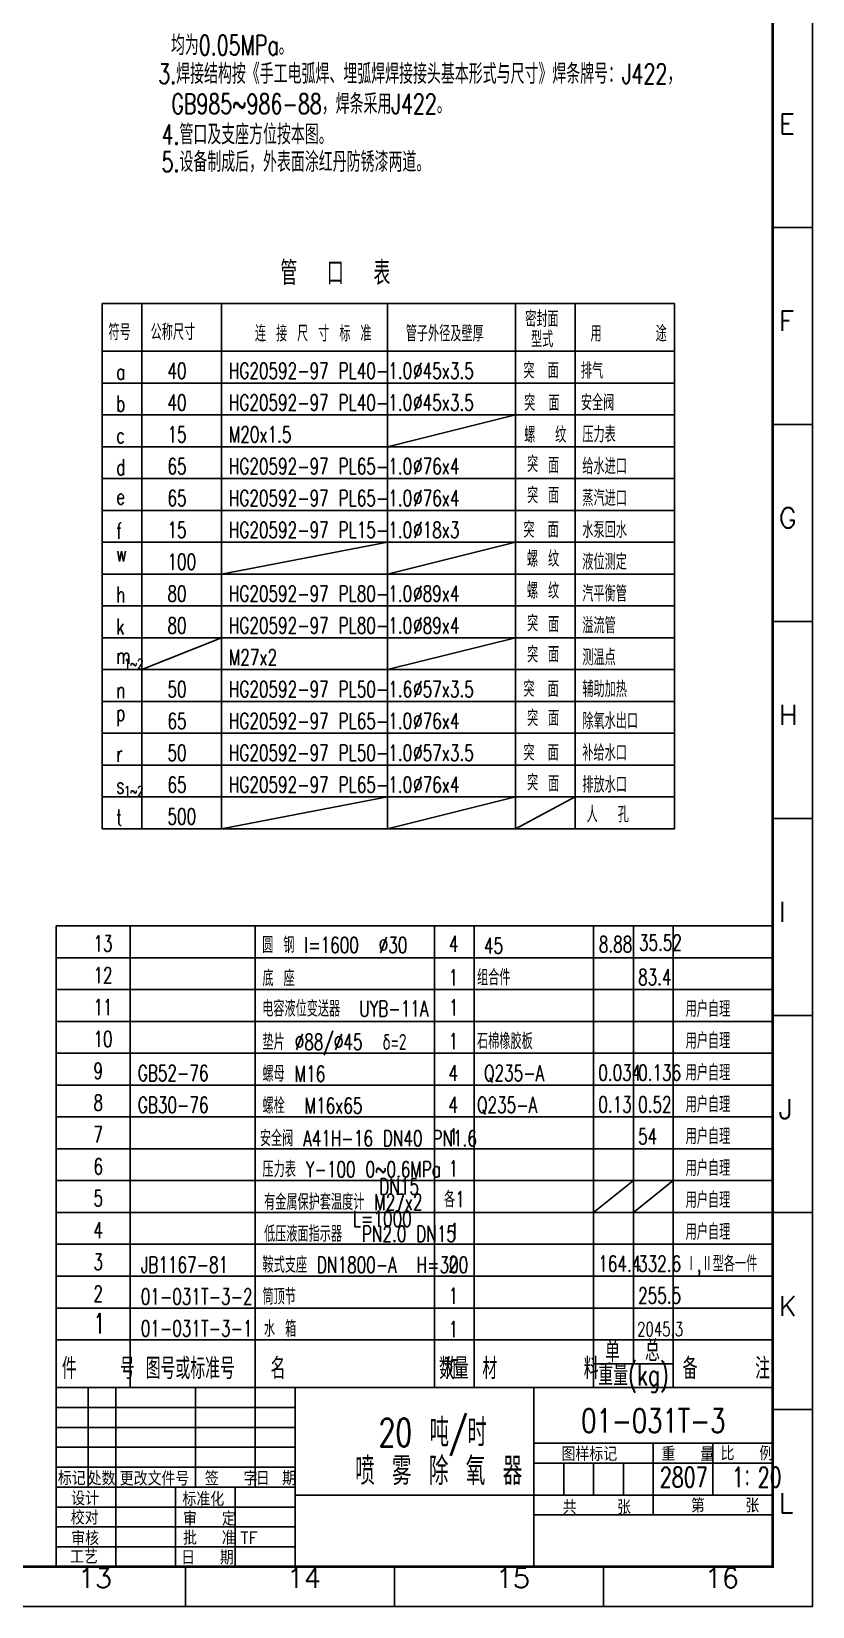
# Model space of a CAD drawing. Extents: x 683 to 1523, y -622 to -28.
# Drawn here: x 1326.5 to 1522.7, y -621.9 to -226.2 of the extents above; entities that cross this region are included whole.
import ezdxf
from ezdxf.enums import TextEntityAlignment as Align

# ---------------------------------------------------------------- set-up
doc = ezdxf.new("R2010")
doc.units = 0
doc.header["$MEASUREMENT"] = 0
doc.layers.get('0').update_dxf_attribs({"linetype": 'CONTINUOUS'})
doc.layers.add('DIM', color=5, linetype='CONTINUOUS')
doc.layers.add('TK', color=5, linetype='CONTINUOUS')
doc.styles.add('HZTXT', font='txt', dxfattribs={"width": 0.75, "bigfont": 'HZTXT'})

msp = doc.modelspace()

# ---------------------------------------------------------------- linework, layer by layer
for p, q in [((1344.23383, -294.53586), (1344.23383, -426.53586)), ((1344.23383, -294.53586), (1488.03326, -294.53586)), ((1488.03326, -294.53586), (1488.03326, -426.53586)), ((1344.23383, -426.53586), (1488.03326, -426.53586)), ((1512.6826, -450.93851), (1332.6826, -450.93851)), ((1332.6826, -458.93851), (1332.6826, -450.93851)), ((1332.6826, -474.93851), (1332.6826, -458.93851)), ((1332.6826, -566.93851), (1332.6826, -474.93851))]:
    msp.add_line(p, q)
at = {"layer": 'DIM'}
for p, q in [((1354.23383, -294.53586), (1354.23383, -426.53586)), ((1374.23383, -294.53586), (1374.23383, -426.53586)), ((1415.87635, -294.53586), (1415.87635, -426.53586)), ((1448.03326, -294.53586), (1448.03326, -426.53586)), ((1463.03326, -294.53586), (1463.03326, -426.53586)), ((1344.23383, -306.53586), (1488.03326, -306.53586)), ((1344.23383, -314.53586), (1488.03326, -314.53586)), ((1344.23383, -322.53586), (1488.03326, -322.53586)), ((1415.87635, -330.53586), (1448.03326, -322.53586)), ((1344.23383, -330.53586), (1488.03326, -330.53586)), ((1344.23383, -338.53586), (1488.03326, -338.53586)), ((1344.23383, -346.53586), (1488.03326, -346.53586)), ((1344.23383, -354.53586), (1488.03326, -354.53586)), ((1374.23383, -362.53586), (1415.87635, -354.53586)), ((1415.87635, -362.53586), (1448.03326, -354.53586)), ((1344.23383, -362.53586), (1488.03326, -362.53586)), ((1344.23383, -370.53586), (1488.03326, -370.53586)), ((1344.23383, -378.53586), (1488.03326, -378.53586)), ((1354.23383, -386.53586), (1374.23383, -378.53586)), ((1415.87635, -386.53586), (1448.03326, -378.53586)), ((1344.23383, -386.53586), (1488.03326, -386.53586)), ((1344.23383, -394.53586), (1488.03326, -394.53586)), ((1344.23383, -402.53586), (1488.03326, -402.53586)), ((1344.23383, -410.53586), (1488.03326, -410.53586)), ((1344.23383, -418.53586), (1488.03326, -418.53586)), ((1374.23383, -426.53586), (1415.87635, -418.53586)), ((1415.87635, -426.53586), (1448.03326, -418.53586)), ((1448.03326, -426.53586), (1463.03326, -418.53586)), ((1351.28811, -458.93851), (1351.28811, -450.93851)), ((1382.6826, -458.93851), (1382.6826, -450.93851)), ((1427.6826, -458.93851), (1427.6826, -450.93851)), ((1437.6826, -458.93851), (1437.6826, -450.93851)), ((1467.6826, -458.93851), (1467.6826, -450.93851)), ((1477.6826, -458.93851), (1477.6826, -450.93851)), ((1487.6826, -458.93851), (1487.6826, -450.93851)), ((1512.6826, -458.93851), (1332.6826, -458.93851)), ((1512.6826, -458.93851), (1332.6826, -458.93851)), ((1351.28811, -474.93851), (1351.28811, -458.93851)), ((1382.6826, -474.93851), (1382.6826, -458.93851)), ((1427.6826, -474.93851), (1427.6826, -458.93851)), ((1437.6826, -474.93851), (1437.6826, -458.93851)), ((1467.6826, -474.93851), (1467.6826, -458.93851)), ((1477.6826, -474.93851), (1477.6826, -458.93851)), ((1487.6826, -474.93851), (1487.6826, -458.93851)), ((1512.6826, -466.93851), (1332.6826, -466.93851)), ((1512.6826, -474.93851), (1332.6826, -474.93851)), ((1512.6826, -474.93851), (1332.6826, -474.93851)), ((1351.28811, -566.93851), (1351.28811, -474.93851)), ((1382.6826, -566.93851), (1382.6826, -474.93851)), ((1427.6826, -566.93851), (1427.6826, -474.93851)), ((1437.6826, -566.93851), (1437.6826, -474.93851)), ((1467.6826, -566.93851), (1467.6826, -474.93851)), ((1477.6826, -560.93851), (1477.6826, -474.93851)), ((1487.6826, -566.93851), (1487.6826, -474.93851)), ((1512.6826, -482.93851), (1332.6826, -482.93851)), ((1512.6826, -490.93851), (1332.6826, -490.93851)), ((1512.6826, -498.93851), (1332.6826, -498.93851)), ((1512.6826, -506.93851), (1332.6826, -506.93851)), ((1512.6826, -514.93851), (1332.6826, -514.93851)), ((1477.6826, -514.93851), (1467.6826, -522.93851)), ((1487.6826, -514.93851), (1477.6826, -522.93851)), ((1512.6826, -522.93851), (1332.6826, -522.93851)), ((1512.6826, -530.93851), (1332.6826, -530.93851)), ((1512.6826, -538.93851), (1332.6826, -538.93851)), ((1512.6826, -546.93851), (1332.6826, -546.93851)), ((1512.6826, -554.93851), (1332.6826, -554.93851)), ((1487.6826, -560.93851), (1467.6826, -560.93851))]:
    msp.add_line(p, q, dxfattribs=at)
at = {"layer": 'TK'}
for p, q in [((1512.6826, -275.43851), (1522.6826, -275.43851)), ((1512.6826, -324.93851), (1522.6826, -324.93851)), ((1512.6826, -374.43851), (1522.6826, -374.43851)), ((1512.6826, -423.93851), (1522.6826, -423.93851)), ((1512.6826, -473.43851), (1522.6826, -473.43851)), ((1512.6826, -522.93851), (1522.6826, -522.93851)), ((1512.6826, -572.43851), (1522.6826, -572.43851)), ((1365.1826, -611.93851), (1365.1826, -621.93851)), ((1417.6826, -611.93851), (1417.6826, -621.93851)), ((1470.1826, -611.93851), (1470.1826, -621.93851))]:
    msp.add_line(p, q, dxfattribs=at)
at = {"layer": 'TK', "color": 7}
for p, q in [((1332.6826, -566.93851), (1512.6826, -566.93851)), ((1332.6826, -566.93851), (1512.6826, -566.93851)), ((1332.6826, -611.93851), (1332.6826, -566.93851)), ((1340.6826, -591.93851), (1340.6826, -566.93851)), ((1347.6826, -591.93851), (1347.6826, -566.93851)), ((1367.6826, -591.93851), (1367.6826, -566.93851)), ((1382.6826, -591.93851), (1382.6826, -566.93851)), ((1392.6826, -611.93851), (1392.6826, -566.93851)), ((1452.6826, -611.93851), (1452.6826, -566.93851)), ((1452.6826, -580.93851), (1512.6826, -580.93851)), ((1482.6826, -598.93851), (1482.6826, -580.93851)), ((1497.6826, -593.93851), (1497.6826, -580.93851)), ((1332.6826, -586.93851), (1392.6826, -586.93851)), ((1452.6826, -585.93851), (1512.6826, -585.93851)), ((1460.1826, -593.93851), (1460.1826, -585.93851)), ((1467.6826, -593.93851), (1467.6826, -585.93851)), ((1475.1826, -593.93851), (1475.1826, -585.93851)), ((1332.6826, -591.93851), (1392.6826, -591.93851)), ((1347.6826, -611.93851), (1347.6826, -591.93851)), ((1362.6826, -611.93851), (1362.6826, -591.93851)), ((1377.6826, -611.93851), (1377.6826, -591.93851)), ((1392.6826, -593.93851), (1512.6826, -593.93851)), ((1452.6826, -598.93851), (1512.6826, -598.93851))]:
    msp.add_line(p, q, dxfattribs=at)
at = {"layer": 'TK', "color": 1}
for p, q in [((1332.6826, -571.93851), (1392.6826, -571.93851)), ((1332.6826, -576.93851), (1392.6826, -576.93851)), ((1332.6826, -581.93851), (1392.6826, -581.93851)), ((1332.6826, -596.93851), (1392.6826, -596.93851)), ((1332.6826, -601.93851), (1392.6826, -601.93851)), ((1332.6826, -606.93851), (1392.6826, -606.93851))]:
    msp.add_line(p, q, dxfattribs=at)
at = {"layer": 'TK', "color": 5}
msp.add_lwpolyline([(1522.6826, -27.93851), (682.6826, -27.93851), (682.6826, -621.93851), (1522.6826, -621.93851)], close=True, dxfattribs=at)
at = {"layer": 'TK', "color": 7, "const_width": 0.7}
msp.add_lwpolyline([(1512.6826, -611.93851), (1512.6826, -37.93851), (707.6826, -37.93851), (707.6826, -611.93851)], close=True, dxfattribs=at)

# ---------------------------------------------------------------- texts
at = {"layer": 'DIM', "style": 'HZTXT', "width": 0.7}
for s, height, p in [('均为0.05MPa。', 5, (1361.50042, -232.14413)), ('3.焊接结构按《手工电弧焊、埋弧焊焊接接头基本形式与尺寸》焊条牌号：J422，', 5, (1358.31998, -239.35453)), ('GB985~986-88，焊条采用J422。', 5, (1361.60247, -246.89716)), ('4.管口及支座方位按本图。', 5, (1359.15048, -254.5912)), ('5.设备制成后，外表面涂红丹防锈漆两道。', 5, (1359.15048, -261.47796)), ('管  口  表', 6, (1389.02681, -289.8957)), ('密封面', 4, (1450.51191, -300.45178)), ('符号  公称尺寸     ', 4, (1345.81649, -303.72801)), ('连 接 尺 寸 标 准', 4, (1382.62052, -304.09204)), ('管子外径及壁厚', 4, (1420.49422, -304.09204)), ('用     途', 4, (1466.90975, -304.09204)), ('型式', 4, (1451.9695, -305.54814)), ('a', 4, (1347.78806, -313.6853)), ('40', 4, (1360.63792, -313.44997)), ('HG20592-97 PL40-1.0', 4, (1376.0652, -313.44997)), ('%%C45x3.5', 4, (1422.35261, -313.44997)), ('突', 4, (1450.0449, -313.395)), ('面', 4, (1456.14715, -313.395)), ('排气', 4, (1464.48605, -313.44997)), ('b', 4, (1347.78806, -321.6853)), ('40', 4, (1360.63792, -321.44997)), ('HG20592-97 PL40-1.0', 4, (1376.0652, -321.44997)), ('%%C45x3.5', 4, (1422.35261, -321.44997)), ('突', 4, (1450.25293, -321.5233)), ('面', 4, (1456.35517, -321.5233)), ('安全阀', 4, (1464.48605, -321.44997)), ('c', 4, (1347.78806, -329.6853)), ('15', 4, (1360.63792, -329.44997)), ('M20x1.5', 4, (1376.0652, -329.44997)), ('螺  纹', 4, (1450.25293, -329.5233)), ('压力表', 4, (1464.86464, -329.44997)), ('d', 4, (1347.78806, -337.6853)), ('65', 4, (1360.63792, -337.44997)), ('HG20592-97 PL65-1.0', 4, (1376.0652, -337.44997)), ('%%C76x4', 4, (1422.35261, -337.44997)), ('突', 4, (1450.95956, -336.91172)), ('面', 4, (1456.27261, -337.20288)), ('给水进口', 4, (1464.86464, -337.44997)), ('突', 4, (1450.95956, -344.747)), ('e', 4, (1347.78806, -345.06387)), ('65', 4, (1360.63792, -345.44997)), ('HG20592-97 PL65-1.0', 4, (1376.0652, -345.44997)), ('%%C76x4', 4, (1422.35261, -345.44997)), ('面', 4, (1456.27261, -344.747)), ('蒸汽进口', 4, (1464.86464, -345.44997)), ('f', 4, (1347.78806, -353.6853)), ('15', 4, (1360.63792, -353.44997)), ('HG20592-97 PL15-1.0', 4, (1376.0652, -353.44997)), ('%%C18x3', 4, (1422.35261, -353.44997)), ('突', 4, (1450.0449, -353.395)), ('面', 4, (1456.14715, -353.395)), ('水泵回水', 4, (1464.86464, -353.44997)), ('w', 4, (1347.78806, -359.40632)), ('100', 4, (1360.63792, -361.44997)), ('螺 纹', 4, (1450.95956, -360.71329)), ('液位测定', 4, (1464.86464, -361.44997)), ('h', 4, (1347.78806, -369.6853)), ('80', 4, (1360.63792, -369.44997)), ('HG20592-97 PL80-1.0', 4, (1376.0652, -369.44997)), ('%%C89x4', 4, (1422.35261, -369.44997)), ('螺 纹', 4, (1450.95956, -368.71329)), ('汽平衡管', 4, (1464.86464, -369.44997)), ('k', 4, (1347.78806, -377.6853)), ('80', 4, (1360.63792, -377.44997)), ('HG20592-97 PL80-1.0', 4, (1376.0652, -377.44997)), ('%%C89x4', 4, (1422.35261, -377.44997)), ('突', 4, (1450.95956, -376.91172)), ('面', 4, (1456.27261, -377.20288)), ('溢流管', 4, (1464.86464, -377.44997)), ('m', 4, (1347.78806, -385.06387)), ('1~2', 2.5, (1349.78411, -386.32965)), ('M27x2', 4, (1376.0652, -385.44997)), ('突', 4, (1450.95956, -384.747)), ('面', 4, (1456.27261, -384.747)), ('测温点', 4, (1464.86464, -385.44997)), ('n', 4, (1347.78806, -393.6853)), ('50', 4, (1360.63792, -393.44997)), ('HG20592-97 PL50-1.6', 4, (1376.0652, -393.44997)), ('%%C57x3.5', 4, (1422.35261, -393.44997)), ('突', 4, (1450.0449, -393.395)), ('面', 4, (1456.14715, -393.395)), ('辅助加热', 4, (1464.86464, -393.44997)), ('p', 4, (1347.78806, -399.40632)), ('65', 4, (1360.63792, -401.44997)), ('HG20592-97 PL65-1.0', 4, (1376.0652, -401.44997)), ('%%C76x4', 4, (1422.35261, -401.44997)), ('突', 4, (1450.95956, -400.747)), ('面', 4, (1456.27261, -400.747)), ('除氧水出口', 4, (1464.86464, -401.44997)), ('r', 4, (1347.78806, -409.6853)), ('50', 4, (1360.63792, -409.44997)), ('HG20592-97 PL50-1.0', 4, (1376.0652, -409.44997)), ('%%C57x3.5', 4, (1422.35261, -409.44997)), ('突', 4, (1450.0449, -409.395)), ('面', 4, (1456.14715, -409.395)), ('补给水口', 4, (1464.86464, -409.44997)), ('s', 4, (1347.78806, -417.6853)), ('65', 4, (1360.63792, -417.44997)), ('HG20592-97 PL65-1.0', 4, (1376.0652, -417.44997)), ('%%C76x4', 4, (1422.35261, -417.44997)), ('突', 4, (1450.95956, -416.91172)), ('面', 4, (1456.27261, -417.20288)), ('排放水口', 4, (1464.86464, -417.44997)), ('1~2', 2.5, (1349.78411, -418.32965)), ('t', 4, (1347.78806, -425.6853)), ('500', 4, (1360.63792, -425.44997)), ('人  孔', 4, (1465.95956, -424.91172)), ('13', 4, (1342.03847, -457.35656)), ('圆 钢 l=1600  %%C30', 4, (1384.43535, -457.72919)), ('45', 4, (1440.15725, -457.90334)), ('8.88', 4, (1469.00117, -457.55339)), ('35.52', 4, (1479.09228, -457.13804)), ('12', 4, (1342.03847, -465.35656)), ('底 座', 4, (1384.50854, -466.09088)), ('组合件', 4, (1438.40464, -465.90334)), ('83.4', 4, (1478.87706, -465.80321)), ('11', 4, (1342.03847, -473.35656)), ('电容液位变送器', 4, (1384.43535, -473.72919)), ('UYB-11A', 4, (1408.81606, -473.72919)), ('用户自理', 4, (1490.81193, -473.80321)), ('10', 4, (1342.03847, -481.35656)), ('垫片 %%C88/%%C45  δ=2', 4, (1384.50854, -482.09088)), ('石棉橡胶板', 4, (1438.40464, -481.90334)), ('用户自理', 4, (1490.81193, -481.80321)), ('9', 4, (1342.03847, -489.35656)), ('GB52-76', 4, (1353.18999, -489.90989)), ('螺母 M16', 4, (1384.50854, -490.09088)), ('Q235-A', 4, (1440.15725, -489.90334)), ('0.034', 4, (1468.87706, -489.80321)), ('0.136', 4, (1478.87706, -489.80321)), ('用户自理', 4, (1490.81193, -489.80321)), ('8', 4, (1342.03847, -497.35656)), ('GB30-76', 4, (1353.18999, -497.90989)), ('螺栓  M16x65', 4, (1384.50854, -498.09088)), ('Q235-A', 4, (1438.40464, -497.90334)), ('0.13', 4, (1468.87706, -497.80321)), ('0.52', 4, (1478.87706, -497.80321)), ('用户自理', 4, (1490.81193, -497.80321)), ('7', 4, (1342.03847, -505.35656)), ('安全阀 A41H-16 DN40 PN1.6', 4, (1383.8406, -506.31332)), ('54', 4, (1478.87706, -505.80321)), ('用户自理', 4, (1490.81193, -505.80321)), ('6', 4, (1342.03847, -513.35656)), ('压力表 Y-100 0~0.6MPa', 4, (1384.50854, -514.09088)), ('用户自理', 4, (1490.81193, -513.80321)), ('DN15', 4, (1413.87388, -518.43559)), ('5', 4, (1342.03847, -521.35656)), ('有金属保护套温度计 M27x2', 4, (1384.9081, -522.31623)), ('用户自理', 4, (1490.81193, -521.80321)), ('4', 4, (1342.03847, -529.35656)), ('低压液面指示器  PN2.0 DN15 ', 4, (1384.9081, -530.31623)), ('用户自理', 4, (1490.81193, -529.80321)), ('3', 4, (1342.03847, -537.35656)), ('JB1167-81', 4, (1353.92804, -538.06971)), ('鞍式支座 DN1800-A  H=300', 4, (1384.50854, -538.09088)), ('164.4', 4, (1468.87706, -537.80321)), ('332.6', 4, (1478.87706, -537.80321)), ('Ⅰ,Ⅱ型各一件', 4, (1490.81193, -537.80321)), ('2', 4, (1342.03847, -545.35656)), ('01-031T-3-2', 4, (1353.92804, -546.06971)), ('筒顶节', 4, (1384.50854, -546.09088)), ('255.5', 4, (1478.87706, -545.80321)), ('1', 5, (1342.03847, -553.35656)), ('水 箱', 4, (1384.88842, -554.18623)), ('01-031T-3-1', 4, (1353.92804, -554.06971)), ('2045.3', 3.5, (1478.61744, -554.02078)), ('单', 5.33556, (1470.56373, -560.57997)), ('总', 5.33556, (1480.61532, -560.34797)), ('件   号', 5.335565, (1334.1087, -564.80428)), ('图号或标准号', 5.335565, (1355.16673, -564.80428)), ('名           称 ', 5.3355648, (1386.54675, -564.80428)), ('数量', 5.335565, (1428.87228, -564.80428)), ('材      料', 5.335565, (1439.76276, -564.80428)), ('重量(kg)', 5.335565, (1468.87708, -566.41272)), ('备    注', 5.335565, (1490.06165, -564.80428)), ('20 吨/时', 7, (1413.69063, -581.73129)), ('喷 雾 除 氧 器', 7, (1407.77922, -591.40836)), ('2807', 5, (1484.33413, -591.94362)), ('1：20', 5, (1502.41323, -591.95892))]:
    msp.add_text(s, height=height, dxfattribs=at).set_placement(p)
for s, p in [('4', (1432.57665, -457.45465)), ('1', (1432.44608, -465.89954)), ('1', (1432.57665, -473.45465)), ('1', (1432.44608, -481.89954)), ('4', (1432.44608, -489.89954)), ('4', (1432.44608, -497.89954)), ('1', (1432.44608, -505.89954)), ('1', (1432.44608, -513.89954)), ('各1', (1432.71413, -521.64251)), ('L=1000', (1414.60767, -526.51664)), ('1', (1432.71413, -529.64251)), ('2', (1432.44608, -537.89954)), ('1', (1432.44608, -545.89954)), ('1', (1432.4761, -554.27868))]:
    msp.add_text(s, height=4, dxfattribs=at).set_placement(p, align=Align.CENTER)
at = {"layer": 'TK', "style": 'HZTXT'}
for s, height, p in [('E', 5, (1514.20977, -251.92809)), ('F', 5, (1514.20977, -301.42809)), ('G', 5, (1514.20977, -350.92809)), ('H', 5, (1514.20977, -400.42809)), ('I', 5, (1514.20977, -449.92809)), ('J', 5, (1514.20977, -499.42809)), ('K', 5, (1514.20977, -548.92809)), ('图样标记', 3.5, (1459.61162, -585.38553)), ('重  量', 3.5, (1484.72972, -585.38553)), ('比  例', 3.5, (1499.5864, -585.22707)), ('标记', 3.5, (1333.09459, -591.45557)), ('处数', 3.5, (1340.58897, -591.51276)), ('更改文件号', 3.5, (1348.63427, -591.56474)), ('签  字', 3.5, (1370.02395, -591.52748)), ('日 期', 3.5, (1382.82834, -591.47625)), ('设计', 3.5, (1336.45605, -596.53568)), ('标准化', 3.5, (1364.3946, -596.70169)), ('L', 5, (1514.20977, -598.42809)), ('校对', 3.5, (1336.32979, -601.37837)), ('共   张', 3.5, (1459.92875, -598.73737)), ('第   张', 3.5, (1492.14165, -598.33225)), ('审  定', 3.5, (1364.54893, -601.63668)), ('审核', 3.5, (1336.46221, -606.57167)), ('批  准', 3.5, (1364.55054, -606.45892)), ('工艺', 3.5, (1336.15357, -611.20126)), ('日  期', 3.5, (1364.06297, -611.37398)), ('13', 5, (1338.13292, -617.27563)), ('14', 5, (1390.63292, -617.27563)), ('15', 5, (1443.13292, -617.27563)), ('16', 5, (1495.63292, -617.27563))]:
    msp.add_text(s, height=height, dxfattribs=at).set_placement(p)
at = {"layer": 'TK', "style": 'HZTXT', "width": 0.75, "flags": 4}
msp.add_attdef('01-031T-3', text='', height=6, dxfattribs=at).set_placement((1482.6826, -578.25131), align=Align.CENTER)
at = {"layer": 'TK', "style": 'HZTXT', "flags": 3}
msp.add_attdef('TF', (1378.9309, -606.20201), '1', height=3, dxfattribs=at)

doc.saveas('drawing.dxf')
